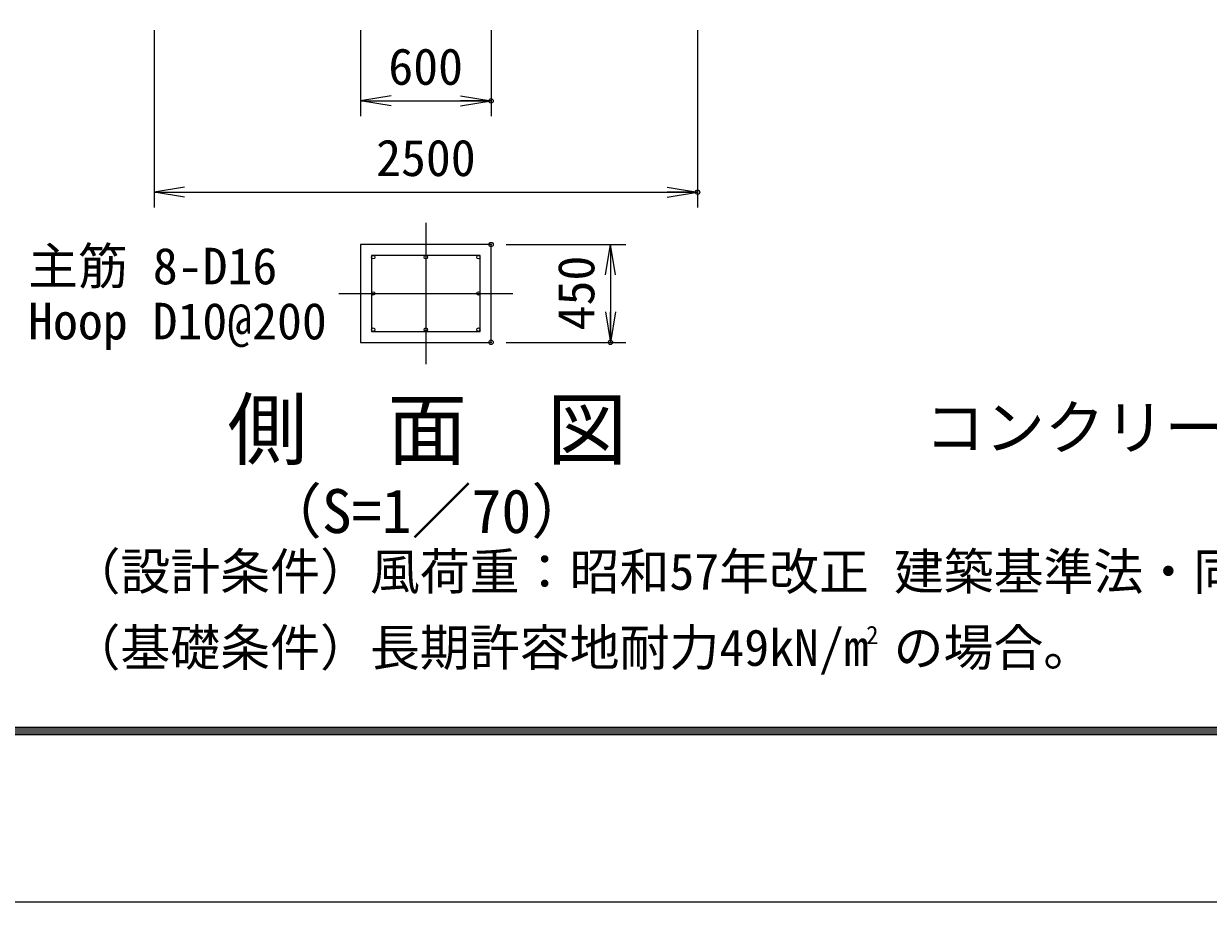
# Model space of a CAD drawing. Units: millimetres, scale not verified, with parts at other scales. Extents: x -14700 to 14700, y -10395 to 10395.
# Drawn here: x -1379 to 4070, y -10395 to -6352 of the extents above; entities that cross this region are included whole.
import ezdxf
from ezdxf.enums import TextEntityAlignment as Align

# ---------------------------------------------------------------- set-up
doc = ezdxf.new("R2010")
doc.units = ezdxf.units.MM
doc.header["$LTSCALE"] = 40
doc.header["$PDMODE"] = 32
doc.header["$PDSIZE"] = 20
doc.linetypes.add('USER1', pattern=[50.8, 31.75, -6.35, 6.35, -6.35])
for name, color, linetype, lineweight in [('0-0_D-TTL-TXT', 7, 'Continuous', 13), ('0-1_D-STR-DIM', 7, 'Continuous', 13), ('0-2_0', 7, 'Continuous', 18), ('0-4_D-STR3', 3, 'Continuous', 13), ('0-6_D-STR4', 7, 'Continuous', 18), ('0-8_D-STR-TXT', 7, 'Continuous', 13), ('0-A_D-BMK', 2, 'USER1', 13), ('0-C_D-TTL', 7, 'Continuous', 18)]:
    doc.layers.add(name, color=color, linetype=linetype, lineweight=lineweight)
doc.layers.add('0-3_Defpoints', color=253, linetype='Continuous')
doc.styles.add('ＭＳ ゴシック', font='')
doc.styles.get('ＭＳ ゴシック').set_extended_font_data('MS Gothic')

# ---------------------------------------------------------------- blocks, each defined once
blk = doc.blocks.new('_Open')
at = {"layer": '0-2_0'}
blk.add_line((-40, 6.67), (0, 0), dxfattribs=at)
blk.add_lwpolyline([(-40, -6.67), (0, 0), (-40, 0)], dxfattribs=at)

msp = doc.modelspace()

# ---------------------------------------------------------------- linework, layer by layer
at = {"layer": '0-1_D-STR-DIM'}
for p, q in [((-779.48, -6382.36), (-779.48, -7197.7)), ((170.52, -6382.36), (170.52, -6777.7)), ((770.52, -6382.36), (770.52, -6777.7)), ((1720.52, -6382.36), (1720.52, -7197.7)), ((170.52, -6707.7), (770.52, -6707.7)), ((-779.48, -7127.7), (1720.52, -7127.7)), ((840.52, -7368.49), (1389.9, -7368.49)), ((1319.9, -7368.49), (1319.9, -7818.49)), ((840.52, -7818.49), (1389.9, -7818.49))]:
    msp.add_line(p, q, dxfattribs=at)
at = {"layer": '0-3_Defpoints'}
for p in [(770.52, -6707.7), (1720.52, -7127.7), (770.52, -7368.49), (770.52, -7818.49), (1319.9, -7818.49)]:
    msp.add_point(p, dxfattribs=at)
at = {"layer": '0-4_D-STR3'}
msp.add_lwpolyline([(220.52, -7418.49), (220.52, -7768.49), (720.52, -7768.49), (720.52, -7418.49)], close=True, dxfattribs=at)
for centre in [(228.52, -7426.49), (470.52, -7426.49), (712.52, -7426.49), (228.52, -7593.49), (712.52, -7593.49), (228.52, -7760.49), (470.52, -7760.49), (712.52, -7760.49)]:
    msp.add_circle(centre, 8, dxfattribs=at)
at = {"layer": '0-6_D-STR4'}
msp.add_lwpolyline([(170.52, -7368.49), (170.52, -7818.49), (770.52, -7818.49), (770.52, -7368.49)], close=True, dxfattribs=at)
at = {"layer": '0-A_D-BMK'}
for p, q in [((470.52, -7268.49), (470.52, -7918.49)), ((70.52, -7593.49), (870.52, -7593.49))]:
    msp.add_line(p, q, dxfattribs=at)
at = {"layer": '0-C_D-TTL', "color": 2}
msp.add_lwpolyline([(-14700, 10395), (14700, 10395), (14700, -10395), (-14700, -10395)], close=True, dxfattribs=at)
at = {"layer": '0-C_D-TTL'}
for points in [[(-13755, 9625), (13755, 9625), (13755, -9625), (-13755, -9625)], [(-13746.25, 9616.25), (13746.25, 9616.25), (13746.25, -9616.25), (-13746.25, -9616.25)], [(-13737.5, 9607.5), (13737.5, 9607.5), (13737.5, -9607.5), (-13737.5, -9607.5)], [(-13728.75, 9598.75), (13728.75, 9598.75), (13728.75, -9598.75), (-13728.75, -9598.75)], [(-13720, 9590), (13720, 9590), (13720, -9590), (-13720, -9590)]]:
    msp.add_lwpolyline(points, close=True, dxfattribs=at)

# ---------------------------------------------------------------- block references
at = {"layer": '0-1_D-STR-DIM', "xscale": 3.5, "yscale": 3.5}
for p, rotation in [((170.52, -6707.7), 180), ((-779.48, -7127.7), 180), ((1319.9, -7368.49), 90), ((1319.9, -7818.49), 270)]:
    msp.add_blockref('_Open', p, dxfattribs=dict(at, rotation=rotation))
for p in [(770.52, -6707.7), (1720.52, -7127.7)]:
    msp.add_blockref('_Open', p, dxfattribs=at)

# ---------------------------------------------------------------- texts
at = {"layer": '0-0_D-TTL-TXT', "style": 'ＭＳ ゴシック'}
for s, height, p in [('側\u3000面\u3000図', 269.5, (-442.13, -8434.64)), ('コンクリートブロック配筋図', 202.1, (2766.47, -8371.71)), ('（S=1／70）', 202.1, (-282.94, -8756.57)), ('（設計条件）風荷重：昭和57年改正 建築基準法・同施行令に基づく風圧力に準拠。', 168.3, (-1163.57, -9007.61)), ('（基礎条件）長期許容地耐力49kN/m の場合。', 168.3, (-1163.57, -9357.61)), ('2', 84.16, (2495.58, -9232.27))]:
    msp.add_text(s, height=height, dxfattribs=at).set_placement(p, align=Align.BOTTOM_LEFT)
at = {"layer": '0-1_D-STR-DIM', "style": 'ＭＳ ゴシック'}
for s, p in [('600', (298.09, -6684.08)), ('2500', (242.08, -7104.08))]:
    msp.add_text(s, height=168.3, dxfattribs=at).set_placement(p, align=Align.BOTTOM_LEFT)
msp.add_text('450', height=168.3, rotation=90, dxfattribs=at).set_placement((1296.28, -7763.25), align=Align.BOTTOM_LEFT)
at = {"layer": '0-8_D-STR-TXT', "style": 'ＭＳ ゴシック'}
for s, p in [('主筋 8-D16', (-1358.65, -7602.21)), ('Hoop D10@200', (-1358.65, -7855.38))]:
    msp.add_text(s, height=168.3, dxfattribs=at).set_placement(p, align=Align.BOTTOM_LEFT)

doc.saveas('drawing.dxf')
